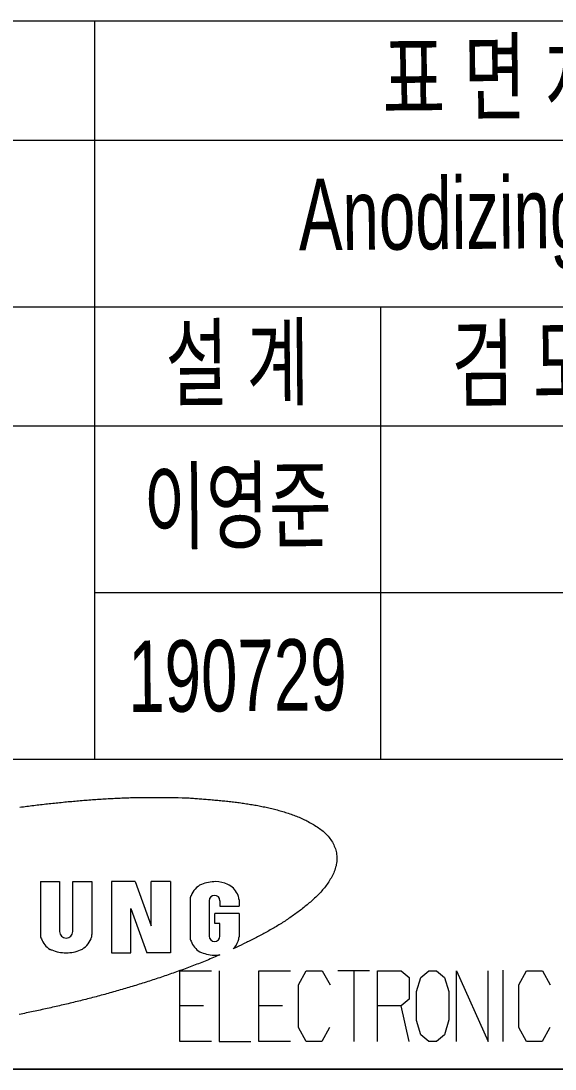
# Model space of a CAD drawing. Header units: millimetres. Extents: x 7 to 202, y 7 to 294.
# Drawn here: x 98.43 to 120.83, y 11.53 to 55.53 of the extents above; entities that cross this region are included whole.
import ezdxf

# ---------------------------------------------------------------- set-up
doc = ezdxf.new("R2010")
doc.units = ezdxf.units.MM
doc.layers.add('1', color=7, linetype='Continuous')
doc.styles.add('굴림', font='굴림')

# ---------------------------------------------------------------- blocks, each defined once
blk = doc.blocks.new('TabularNote3')
at = {"layer": '1', "color": 163, "linetype": 'Continuous', "lineweight": 18}
for p, q in [((89.508, 55.531), (101.508, 55.531)), ((101.508, 55.531), (101.508, 50.531)), ((101.508, 55.531), (113.508, 55.531)), ((113.508, 55.531), (125.508, 55.531)), ((89.508, 50.531), (101.508, 50.531)), ((101.508, 50.531), (113.508, 50.531)), ((101.508, 50.531), (101.508, 43.531)), ((113.508, 50.531), (125.508, 50.531)), ((89.508, 43.531), (101.508, 43.531)), ((101.508, 43.531), (113.508, 43.531)), ((101.508, 43.531), (101.508, 38.531)), ((113.508, 43.531), (125.508, 43.531)), ((113.508, 43.531), (113.508, 38.531)), ((89.508, 38.531), (101.508, 38.531)), ((101.508, 38.531), (113.508, 38.531)), ((101.508, 38.531), (101.508, 31.531)), ((113.508, 38.531), (125.508, 38.531)), ((113.508, 38.531), (113.508, 31.531)), ((101.508, 31.531), (113.508, 31.531)), ((101.508, 31.531), (101.508, 24.531)), ((113.508, 31.531), (125.508, 31.531)), ((113.508, 31.531), (113.508, 24.531)), ((89.508, 24.531), (101.508, 24.531)), ((101.508, 24.531), (113.508, 24.531)), ((113.508, 24.531), (125.508, 24.531)), ((89.508, 11.531), (101.508, 11.531)), ((101.508, 11.531), (113.508, 11.531)), ((113.508, 11.531), (125.508, 11.531))]:
    blk.add_line(p, q, dxfattribs=at)
at = {"layer": '1', "color": 18, "linetype": 'Continuous', "lineweight": 13, "char_height": 3, "attachment_point": 5, "rotation": 0.5, "line_spacing_factor": 1.067592, "style": '굴림'}
for s, insert in [('\\W0.7000;표 면 처 리', (120.008, 53.031)), ('\\W0.7000;Anodizing White', (120.008, 47.031)), ('\\W0.7000;설 계', (107.508, 41.031)), ('\\W0.7000;검 도', (119.508, 41.031)), ('\\W0.7000;이영준', (107.508, 35.031)), ('\\W0.7000;190729', (107.508, 28.031))]:
    blk.add_mtext(s, dxfattribs=dict(at, insert=insert))

msp = doc.modelspace()

# ---------------------------------------------------------------- linework, layer by layer
at = {"layer": '1', "color": 18, "linetype": 'Continuous', "lineweight": 18}
for p, q in [((102.079, 22.881), (102.152, 22.885)), ((102.152, 22.885), (102.224, 22.889)), ((102.224, 22.889), (102.297, 22.893)), ((102.297, 22.893), (102.37, 22.897)), ((102.37, 22.897), (102.443, 22.9)), ((102.443, 22.9), (102.515, 22.904)), ((102.515, 22.904), (102.588, 22.907)), ((102.588, 22.907), (102.661, 22.91)), ((102.661, 22.91), (102.734, 22.913)), ((102.734, 22.913), (102.806, 22.915)), ((102.806, 22.915), (102.879, 22.918)), ((102.879, 22.918), (102.952, 22.92)), ((102.952, 22.92), (103.025, 22.922)), ((103.025, 22.922), (103.098, 22.924)), ((103.098, 22.924), (103.17, 22.926)), ((103.17, 22.926), (103.243, 22.927)), ((103.243, 22.927), (103.316, 22.929)), ((103.316, 22.929), (103.389, 22.93)), ((103.389, 22.93), (103.461, 22.931)), ((103.461, 22.931), (103.534, 22.932)), ((103.534, 22.932), (103.607, 22.932)), ((103.607, 22.932), (103.68, 22.933)), ((103.68, 22.933), (103.753, 22.933)), ((103.753, 22.933), (103.826, 22.934)), ((103.826, 22.934), (103.898, 22.934)), ((103.898, 22.934), (103.971, 22.934)), ((103.971, 22.934), (104.043, 22.933)), ((104.043, 22.933), (104.116, 22.933)), ((104.116, 22.933), (104.19, 22.933)), ((104.19, 22.933), (104.265, 22.932)), ((104.265, 22.932), (104.34, 22.932)), ((104.34, 22.932), (104.41, 22.931)), ((104.41, 22.931), (104.481, 22.93)), ((104.481, 22.93), (104.545, 22.929)), ((104.545, 22.929), (104.608, 22.929)), ((104.608, 22.929), (104.69, 22.928)), ((104.69, 22.928), (104.772, 22.926)), ((104.772, 22.926), (104.898, 22.924)), ((104.898, 22.924), (105.024, 22.922)), ((105.024, 22.922), (105.19, 22.919)), ((105.19, 22.919), (105.355, 22.916)), ((105.355, 22.916), (105.415, 22.912)), ((105.415, 22.912), (105.476, 22.908)), ((105.476, 22.908), (105.537, 22.904)), ((105.537, 22.904), (105.597, 22.899)), ((105.597, 22.899), (105.658, 22.895)), ((105.658, 22.895), (105.718, 22.89)), ((105.718, 22.89), (105.779, 22.886)), ((105.779, 22.886), (105.839, 22.882)), ((98.383, 22.521), (98.455, 22.53)), ((98.455, 22.53), (98.527, 22.54)), ((98.527, 22.54), (98.599, 22.55)), ((98.599, 22.55), (98.672, 22.559)), ((98.672, 22.559), (98.744, 22.569)), ((98.744, 22.569), (98.816, 22.578)), ((98.816, 22.578), (98.888, 22.587)), ((98.888, 22.587), (98.961, 22.596)), ((98.961, 22.596), (99.033, 22.605)), ((99.033, 22.605), (99.105, 22.614)), ((99.105, 22.614), (99.177, 22.622)), ((99.177, 22.622), (99.25, 22.631)), ((99.25, 22.631), (99.322, 22.639)), ((99.322, 22.639), (99.394, 22.648)), ((99.394, 22.648), (99.467, 22.656)), ((99.467, 22.656), (99.539, 22.664)), ((99.539, 22.664), (99.611, 22.672)), ((99.611, 22.672), (99.684, 22.68)), ((99.684, 22.68), (99.756, 22.688)), ((99.756, 22.688), (99.829, 22.696)), ((99.829, 22.696), (99.901, 22.703)), ((99.901, 22.703), (99.974, 22.711)), ((99.974, 22.711), (100.046, 22.718)), ((100.046, 22.718), (100.118, 22.725)), ((100.118, 22.725), (100.191, 22.733)), ((100.191, 22.733), (100.263, 22.74)), ((100.263, 22.74), (100.336, 22.747)), ((100.336, 22.747), (100.408, 22.754)), ((100.408, 22.754), (100.481, 22.76)), ((100.481, 22.76), (100.553, 22.767)), ((100.553, 22.767), (100.626, 22.773)), ((100.626, 22.773), (100.698, 22.78)), ((100.698, 22.78), (100.771, 22.786)), ((100.771, 22.786), (100.844, 22.792)), ((100.844, 22.792), (100.916, 22.799)), ((100.916, 22.799), (100.989, 22.805)), ((100.989, 22.805), (101.061, 22.811)), ((101.061, 22.811), (101.134, 22.816)), ((101.134, 22.816), (101.207, 22.822)), ((101.207, 22.822), (101.279, 22.828)), ((101.279, 22.828), (101.352, 22.833)), ((101.352, 22.833), (101.424, 22.839)), ((101.424, 22.839), (101.497, 22.844)), ((101.497, 22.844), (101.57, 22.849)), ((101.57, 22.849), (101.642, 22.854)), ((101.642, 22.854), (101.715, 22.859)), ((101.715, 22.859), (101.788, 22.864)), ((101.788, 22.864), (101.861, 22.868)), ((101.861, 22.868), (101.933, 22.873)), ((101.933, 22.873), (102.006, 22.877)), ((102.006, 22.877), (102.079, 22.881)), ((105.839, 22.882), (105.9, 22.877)), ((105.9, 22.877), (105.96, 22.873)), ((105.96, 22.873), (106.02, 22.868)), ((106.02, 22.868), (106.081, 22.863)), ((106.081, 22.863), (106.141, 22.859)), ((106.141, 22.859), (106.202, 22.854)), ((106.202, 22.854), (106.262, 22.849)), ((106.262, 22.849), (106.323, 22.844)), ((106.323, 22.844), (106.383, 22.839)), ((106.383, 22.839), (106.443, 22.834)), ((106.443, 22.834), (106.504, 22.829)), ((106.504, 22.829), (106.564, 22.823)), ((106.564, 22.823), (106.624, 22.818)), ((106.624, 22.818), (106.685, 22.812)), ((106.685, 22.812), (106.745, 22.807)), ((106.745, 22.807), (106.805, 22.801)), ((106.805, 22.801), (106.865, 22.795)), ((106.865, 22.795), (106.925, 22.789)), ((106.925, 22.789), (106.985, 22.783)), ((106.985, 22.783), (107.046, 22.776)), ((107.046, 22.776), (107.106, 22.77)), ((107.106, 22.77), (107.166, 22.763)), ((107.166, 22.763), (107.226, 22.756)), ((107.226, 22.756), (107.286, 22.749)), ((107.286, 22.749), (107.346, 22.742)), ((107.346, 22.742), (107.406, 22.735)), ((107.406, 22.735), (107.465, 22.727)), ((107.465, 22.727), (107.525, 22.72)), ((107.525, 22.72), (107.585, 22.712)), ((107.585, 22.712), (107.645, 22.704)), ((107.645, 22.704), (107.704, 22.695)), ((107.704, 22.695), (107.764, 22.687)), ((107.764, 22.687), (107.824, 22.678)), ((107.824, 22.678), (107.883, 22.669)), ((107.883, 22.669), (107.943, 22.66)), ((107.943, 22.66), (108.002, 22.651)), ((108.002, 22.651), (108.062, 22.641)), ((108.062, 22.641), (108.121, 22.631)), ((108.121, 22.631), (108.181, 22.621)), ((108.181, 22.621), (108.24, 22.611)), ((108.24, 22.611), (108.299, 22.6)), ((108.299, 22.6), (108.358, 22.589)), ((108.358, 22.589), (108.417, 22.578)), ((108.417, 22.578), (108.476, 22.566)), ((108.476, 22.566), (108.535, 22.555)), ((108.535, 22.555), (108.594, 22.543)), ((108.594, 22.543), (108.653, 22.53)), ((108.653, 22.53), (108.712, 22.518)), ((108.712, 22.518), (108.771, 22.505)), ((108.771, 22.505), (108.83, 22.491)), ((108.83, 22.491), (108.888, 22.478)), ((108.888, 22.478), (108.947, 22.464)), ((108.947, 22.464), (109.005, 22.45)), ((109.005, 22.45), (109.064, 22.435)), ((109.064, 22.435), (109.122, 22.42)), ((109.122, 22.42), (109.18, 22.405)), ((109.18, 22.405), (109.239, 22.389)), ((109.239, 22.389), (109.297, 22.373)), ((109.297, 22.373), (109.355, 22.357)), ((109.355, 22.357), (109.412, 22.34)), ((109.412, 22.34), (109.47, 22.322)), ((109.47, 22.322), (109.528, 22.304)), ((109.528, 22.304), (109.585, 22.286)), ((109.585, 22.286), (109.643, 22.267)), ((109.643, 22.267), (109.7, 22.248)), ((109.7, 22.248), (109.757, 22.228)), ((109.757, 22.228), (109.814, 22.207)), ((109.814, 22.207), (109.87, 22.186)), ((109.87, 22.186), (109.927, 22.165)), ((109.927, 22.165), (109.983, 22.143)), ((109.983, 22.143), (110.039, 22.12)), ((110.039, 22.12), (110.095, 22.096)), ((110.095, 22.096), (110.151, 22.072)), ((110.151, 22.072), (110.206, 22.048)), ((110.206, 22.048), (110.262, 22.022)), ((110.262, 22.022), (110.317, 21.996)), ((110.317, 21.996), (110.372, 21.97)), ((110.372, 21.97), (110.426, 21.942)), ((110.426, 21.942), (110.481, 21.914)), ((110.481, 21.914), (110.535, 21.885)), ((110.535, 21.885), (110.589, 21.855)), ((110.589, 21.855), (110.642, 21.825)), ((110.642, 21.825), (110.695, 21.794)), ((110.695, 21.794), (110.748, 21.762)), ((110.748, 21.762), (110.801, 21.729)), ((110.801, 21.729), (110.852, 21.695)), ((110.852, 21.695), (110.903, 21.66)), ((110.903, 21.66), (110.953, 21.625)), ((110.953, 21.625), (111.003, 21.588)), ((111.003, 21.588), (111.051, 21.55)), ((111.051, 21.55), (111.098, 21.511)), ((111.098, 21.511), (111.145, 21.471)), ((111.145, 21.471), (111.189, 21.43)), ((111.189, 21.43), (111.233, 21.387)), ((111.233, 21.387), (111.275, 21.344)), ((111.275, 21.344), (111.315, 21.299)), ((111.315, 21.299), (111.354, 21.253)), ((111.354, 21.253), (111.391, 21.205)), ((111.391, 21.205), (111.427, 21.156)), ((111.427, 21.156), (111.46, 21.106)), ((111.46, 21.106), (111.492, 21.054)), ((111.492, 21.054), (111.521, 21.001)), ((111.521, 21.001), (111.548, 20.946)), ((111.548, 20.946), (111.573, 20.89)), ((111.573, 20.89), (111.596, 20.833)), ((111.596, 20.833), (111.616, 20.776)), ((111.616, 20.776), (111.633, 20.717)), ((111.633, 20.717), (111.649, 20.658)), ((111.649, 20.658), (111.661, 20.598)), ((111.661, 20.598), (111.67, 20.538)), ((111.67, 20.538), (111.677, 20.477)), ((111.68, 20.296), (111.675, 20.236)), ((111.677, 20.477), (111.681, 20.417)), ((111.682, 20.357), (111.68, 20.296)), ((111.681, 20.417), (111.682, 20.357)), ((111.57, 19.825), (111.546, 19.768)), ((111.592, 19.883), (111.57, 19.825)), ((111.611, 19.941), (111.592, 19.883)), ((111.629, 19.999), (111.611, 19.941)), ((111.644, 20.058), (111.629, 19.999)), ((111.657, 20.117), (111.644, 20.058)), ((111.667, 20.176), (111.657, 20.117)), ((111.675, 20.236), (111.667, 20.176)), ((99.241, 19.396), (99.241, 17.168)), ((99.241, 19.396), (100.044, 19.396)), ((100.044, 19.396), (100.044, 17.301)), ((100.6, 17.301), (100.6, 19.396)), ((100.6, 19.396), (101.403, 19.396)), ((101.403, 19.396), (101.403, 17.179)), ((103.215, 19.396), (102.226, 19.396)), ((102.226, 19.396), (102.226, 16.41)), ((103.215, 19.396), (103.894, 17.543)), ((103.894, 17.543), (103.894, 19.396)), ((104.697, 19.396), (103.894, 19.396)), ((104.697, 19.396), (104.697, 16.41)), ((111.339, 19.389), (111.305, 19.338)), ((111.372, 19.441), (111.339, 19.389)), ((111.405, 19.494), (111.372, 19.441)), ((111.436, 19.547), (111.405, 19.494)), ((111.466, 19.601), (111.436, 19.547)), ((111.494, 19.656), (111.466, 19.601)), ((111.521, 19.712), (111.494, 19.656)), ((111.546, 19.768), (111.521, 19.712)), ((111.002, 18.958), (110.961, 18.913)), ((111.043, 19.003), (111.002, 18.958)), ((111.082, 19.048), (111.043, 19.003)), ((111.121, 19.095), (111.082, 19.048)), ((111.16, 19.142), (111.121, 19.095)), ((111.197, 19.19), (111.16, 19.142)), ((111.234, 19.238), (111.197, 19.19)), ((111.27, 19.288), (111.234, 19.238)), ((111.305, 19.338), (111.27, 19.288)), ((105.52, 18.627), (105.52, 17.076)), ((106.324, 18.595), (106.324, 17.108)), ((106.771, 18.595), (106.772, 18.366)), ((107.575, 18.627), (107.575, 18.366)), ((110.522, 18.499), (110.476, 18.46)), ((110.568, 18.538), (110.522, 18.499)), ((110.614, 18.578), (110.568, 18.538)), ((110.659, 18.618), (110.614, 18.578)), ((110.703, 18.659), (110.659, 18.618)), ((110.748, 18.7), (110.703, 18.659)), ((110.791, 18.741), (110.748, 18.7)), ((110.835, 18.784), (110.791, 18.741)), ((110.877, 18.826), (110.835, 18.784)), ((110.92, 18.869), (110.877, 18.826)), ((110.961, 18.913), (110.92, 18.869)), ((103.029, 16.41), (103.029, 18.263)), ((103.029, 18.263), (103.709, 16.41)), ((107.575, 18.057), (106.566, 18.057)), ((106.566, 17.645), (106.566, 18.057)), ((106.772, 18.366), (107.575, 18.366)), ((107.575, 18.057), (107.575, 17.076)), ((109.953, 18.051), (109.904, 18.016)), ((110.002, 18.087), (109.953, 18.051)), ((110.05, 18.123), (110.002, 18.087)), ((110.099, 18.159), (110.05, 18.123)), ((110.147, 18.195), (110.099, 18.159)), ((110.194, 18.232), (110.147, 18.195)), ((110.242, 18.269), (110.194, 18.232)), ((110.289, 18.307), (110.242, 18.269)), ((110.337, 18.345), (110.289, 18.307)), ((110.383, 18.383), (110.337, 18.345)), ((110.43, 18.421), (110.383, 18.383)), ((110.476, 18.46), (110.43, 18.421)), ((106.772, 17.645), (106.566, 17.645)), ((106.771, 17.108), (106.772, 17.645)), ((109.3, 17.613), (109.249, 17.581)), ((109.352, 17.645), (109.3, 17.613)), ((109.403, 17.678), (109.352, 17.645)), ((109.454, 17.71), (109.403, 17.678)), ((109.505, 17.743), (109.454, 17.71)), ((109.555, 17.776), (109.505, 17.743)), ((109.606, 17.81), (109.555, 17.776)), ((109.656, 17.843), (109.606, 17.81)), ((109.706, 17.877), (109.656, 17.843)), ((109.756, 17.911), (109.706, 17.877)), ((109.805, 17.946), (109.756, 17.911)), ((109.855, 17.981), (109.805, 17.946)), ((109.904, 18.016), (109.855, 17.981)), ((108.514, 17.161), (108.461, 17.133)), ((108.567, 17.19), (108.514, 17.161)), ((108.621, 17.219), (108.567, 17.19)), ((108.674, 17.248), (108.621, 17.219)), ((108.727, 17.277), (108.674, 17.248)), ((108.78, 17.306), (108.727, 17.277)), ((108.832, 17.336), (108.78, 17.306)), ((108.885, 17.366), (108.832, 17.336)), ((108.937, 17.396), (108.885, 17.366)), ((108.99, 17.426), (108.937, 17.396)), ((109.042, 17.457), (108.99, 17.426)), ((109.094, 17.488), (109.042, 17.457)), ((109.146, 17.519), (109.094, 17.488)), ((109.197, 17.55), (109.146, 17.519)), ((109.249, 17.581), (109.197, 17.55)), ((107.667, 16.734), (107.573, 16.688)), ((107.761, 16.779), (107.667, 16.734)), ((107.822, 16.809), (107.761, 16.779)), ((107.883, 16.839), (107.822, 16.809)), ((107.93, 16.862), (107.883, 16.839)), ((107.977, 16.886), (107.93, 16.862)), ((108.03, 16.912), (107.977, 16.886)), ((108.082, 16.938), (108.03, 16.912)), ((108.138, 16.966), (108.082, 16.938)), ((108.193, 16.994), (108.138, 16.966)), ((108.247, 17.022), (108.193, 16.994)), ((108.301, 17.05), (108.247, 17.022)), ((108.355, 17.077), (108.301, 17.05)), ((108.408, 17.105), (108.355, 17.077)), ((108.461, 17.133), (108.408, 17.105)), ((102.226, 16.41), (103.029, 16.41)), ((104.697, 16.41), (103.709, 16.41)), ((106.705, 16.294), (106.636, 16.264)), ((106.774, 16.323), (106.705, 16.294)), ((107.45, 16.629), (107.327, 16.569)), ((107.573, 16.688), (107.45, 16.629)), ((105.59, 15.843), (105.519, 15.816)), ((105.66, 15.87), (105.59, 15.843)), ((105.73, 15.897), (105.66, 15.87)), ((105.8, 15.924), (105.73, 15.897)), ((105.87, 15.951), (105.8, 15.924)), ((105.94, 15.978), (105.87, 15.951)), ((106.01, 16.006), (105.94, 15.978)), ((106.08, 16.034), (106.01, 16.006)), ((106.15, 16.062), (106.08, 16.034)), ((106.219, 16.09), (106.15, 16.062)), ((106.289, 16.119), (106.219, 16.09)), ((106.359, 16.148), (106.289, 16.119)), ((106.428, 16.177), (106.359, 16.148)), ((106.497, 16.206), (106.428, 16.177)), ((106.567, 16.235), (106.497, 16.206)), ((106.636, 16.264), (106.567, 16.235)), ((104.387, 15.41), (104.316, 15.386)), ((104.458, 15.434), (104.387, 15.41)), ((104.529, 15.459), (104.458, 15.434)), ((104.6, 15.483), (104.529, 15.459)), ((104.671, 15.508), (104.6, 15.483)), ((104.742, 15.533), (104.671, 15.508)), ((104.813, 15.558), (104.742, 15.533)), ((104.884, 15.583), (104.813, 15.558)), ((104.955, 15.609), (104.884, 15.583)), ((105.026, 15.634), (104.955, 15.609)), ((105.096, 15.66), (105.026, 15.634)), ((105.167, 15.685), (105.096, 15.66)), ((105.238, 15.711), (105.167, 15.685)), ((105.308, 15.737), (105.238, 15.711)), ((105.379, 15.764), (105.308, 15.737)), ((105.449, 15.79), (105.379, 15.764)), ((105.519, 15.816), (105.449, 15.79)), ((103.026, 14.974), (102.954, 14.953)), ((103.098, 14.996), (103.026, 14.974)), ((103.17, 15.018), (103.098, 14.996)), ((103.242, 15.04), (103.17, 15.018)), ((103.314, 15.062), (103.242, 15.04)), ((103.386, 15.084), (103.314, 15.062)), ((103.457, 15.107), (103.386, 15.084)), ((103.529, 15.129), (103.457, 15.107)), ((103.601, 15.152), (103.529, 15.129)), ((103.673, 15.175), (103.601, 15.152)), ((103.744, 15.198), (103.673, 15.175)), ((103.816, 15.221), (103.744, 15.198)), ((103.887, 15.244), (103.816, 15.221)), ((103.959, 15.267), (103.887, 15.244)), ((104.03, 15.291), (103.959, 15.267)), ((104.102, 15.314), (104.03, 15.291)), ((104.173, 15.338), (104.102, 15.314)), ((104.245, 15.362), (104.173, 15.338)), ((104.316, 15.386), (104.245, 15.362)), ((101.433, 14.528), (101.36, 14.509)), ((101.506, 14.547), (101.433, 14.528)), ((101.578, 14.566), (101.506, 14.547)), ((101.651, 14.585), (101.578, 14.566)), ((101.724, 14.605), (101.651, 14.585)), ((101.796, 14.624), (101.724, 14.605)), ((101.869, 14.644), (101.796, 14.624)), ((101.941, 14.664), (101.869, 14.644)), ((102.014, 14.684), (101.941, 14.664)), ((102.086, 14.703), (102.014, 14.684)), ((102.159, 14.724), (102.086, 14.703)), ((102.231, 14.744), (102.159, 14.724)), ((102.304, 14.764), (102.231, 14.744)), ((102.376, 14.785), (102.304, 14.764)), ((102.448, 14.805), (102.376, 14.785)), ((102.521, 14.826), (102.448, 14.805)), ((102.593, 14.847), (102.521, 14.826)), ((102.665, 14.868), (102.593, 14.847)), ((102.737, 14.889), (102.665, 14.868)), ((102.81, 14.91), (102.737, 14.889)), ((102.882, 14.931), (102.81, 14.91)), ((102.954, 14.953), (102.882, 14.931)), ((99.606, 14.086), (99.532, 14.07)), ((99.679, 14.102), (99.606, 14.086)), ((99.752, 14.119), (99.679, 14.102)), ((99.826, 14.136), (99.752, 14.119)), ((99.899, 14.152), (99.826, 14.136)), ((99.972, 14.169), (99.899, 14.152)), ((100.046, 14.186), (99.972, 14.169)), ((100.119, 14.203), (100.046, 14.186)), ((100.192, 14.22), (100.119, 14.203)), ((100.265, 14.238), (100.192, 14.22)), ((100.338, 14.255), (100.265, 14.238)), ((100.412, 14.272), (100.338, 14.255)), ((100.485, 14.29), (100.412, 14.272)), ((100.558, 14.308), (100.485, 14.29)), ((100.631, 14.325), (100.558, 14.308)), ((100.704, 14.343), (100.631, 14.325)), ((100.777, 14.361), (100.704, 14.343)), ((100.85, 14.379), (100.777, 14.361)), ((100.923, 14.397), (100.85, 14.379)), ((100.996, 14.416), (100.923, 14.397)), ((101.069, 14.434), (100.996, 14.416)), ((101.142, 14.453), (101.069, 14.434)), ((101.214, 14.471), (101.142, 14.453)), ((101.287, 14.49), (101.214, 14.471)), ((101.36, 14.509), (101.287, 14.49)), ((98.428, 13.837), (98.354, 13.822)), ((98.502, 13.851), (98.428, 13.837)), ((98.576, 13.866), (98.502, 13.851)), ((98.649, 13.881), (98.576, 13.866)), ((98.723, 13.896), (98.649, 13.881)), ((98.797, 13.912), (98.723, 13.896)), ((98.87, 13.927), (98.797, 13.912)), ((98.944, 13.942), (98.87, 13.927)), ((99.018, 13.958), (98.944, 13.942)), ((99.091, 13.974), (99.018, 13.958)), ((99.165, 13.989), (99.091, 13.974)), ((99.238, 14.005), (99.165, 13.989)), ((99.312, 14.021), (99.238, 14.005)), ((99.385, 14.037), (99.312, 14.021)), ((99.459, 14.053), (99.385, 14.037)), ((99.532, 14.07), (99.459, 14.053)), ((11.517, 11.528), (201.517, 11.528))]:
    msp.add_line(p, q, dxfattribs=at)
at = {"layer": '1', "color": 18, "linetype": 'Continuous', "lineweight": 13}
for p, q in [((105.086, 12.684), (105.086, 15.652)), ((105.086, 15.652), (106.413, 15.652)), ((106.746, 15.652), (106.746, 12.684)), ((108.406, 12.684), (108.406, 15.652)), ((108.406, 15.652), (109.732, 15.652)), ((110.065, 15.059), (110.397, 15.652)), ((110.397, 15.652), (111.06, 15.652)), ((111.06, 15.652), (111.392, 15.059)), ((113.052, 15.652), (111.725, 15.652)), ((112.388, 15.652), (112.388, 12.684)), ((113.385, 12.684), (113.385, 15.652)), ((113.385, 15.652), (114.38, 15.652)), ((114.38, 15.652), (114.711, 15.371)), ((115.202, 15.371), (115.533, 15.652)), ((115.533, 15.652), (115.865, 15.652)), ((115.865, 15.652), (116.197, 15.371)), ((116.705, 12.684), (116.705, 15.652)), ((116.705, 15.652), (118.031, 12.684)), ((118.031, 12.684), (118.031, 15.652)), ((118.661, 12.684), (118.661, 15.684)), ((119.308, 15.059), (119.64, 15.652)), ((119.64, 15.652), (120.303, 15.652)), ((120.303, 15.652), (120.635, 15.059)), ((110.065, 13.277), (110.065, 15.059)), ((114.711, 15.371), (114.711, 14.465)), ((115.027, 14.777), (115.202, 15.371)), ((116.197, 15.371), (116.371, 14.777)), ((119.308, 13.277), (119.308, 15.059)), ((115.027, 13.559), (115.027, 14.777)), ((116.371, 14.777), (116.371, 13.59)), ((106.081, 14.184), (105.086, 14.184)), ((109.4, 14.184), (108.406, 14.184)), ((114.38, 14.184), (113.385, 14.184)), ((114.711, 14.465), (114.38, 14.184)), ((114.711, 12.684), (114.38, 14.184)), ((110.397, 12.684), (110.065, 13.277)), ((111.374, 13.277), (111.043, 12.684)), ((115.202, 12.965), (115.027, 13.559)), ((116.371, 13.59), (116.197, 12.965)), ((119.64, 12.684), (119.308, 13.277)), ((120.618, 13.277), (120.286, 12.684)), ((115.533, 12.684), (115.202, 12.965)), ((116.197, 12.965), (115.865, 12.684)), ((106.413, 12.684), (105.086, 12.684)), ((106.746, 12.684), (108.072, 12.684)), ((109.732, 12.684), (108.406, 12.684)), ((111.043, 12.684), (110.397, 12.684)), ((115.865, 12.684), (115.533, 12.684)), ((120.286, 12.684), (119.64, 12.684))]:
    msp.add_line(p, q, dxfattribs=at)
at = {"layer": '1', "color": 18, "linetype": 'Continuous', "lineweight": 18}
for centre, radius, start, end in [((106.601, 17.748), 1.647, 90, 111.5854), ((106.548, 18.031), 1.365, 66.1603, 87.7454), ((106.368, 18.5), 0.864, 115.494, 159.3), ((106.848, 18.568), 0.755, 64.9546, 70.5548), ((106.711, 18.498), 0.881, 20.7902, 58.7939), ((105.945, 18.629), 0.425, 155.4838, 180.2799), ((106.548, 18.595), 0.224, 0, 180), ((107.15, 18.632), 0.424, 359.2583, 24.9283), ((99.641, 17.168), 0.4, 180, 205.7047), ((100.322, 17.301), 0.278, 180, 0), ((100.978, 17.177), 0.424, 335.4988, 0.2967), ((100.104, 17.307), 0.881, 200.8015, 238.817), ((100.556, 17.306), 0.864, 295.4612, 339.3), ((105.945, 17.07), 0.424, 179.2418, 204.9283), ((106.384, 17.204), 0.881, 200.7902, 238.8211), ((106.548, 17.108), 0.224, 180, 0), ((106.739, 17.176), 0.845, 314.0401, 340.7459), ((107.15, 17.074), 0.424, 335.4988, 0.2802), ((99.968, 17.238), 0.755, 244.9507, 250.5199), ((100.322, 18.057), 1.647, 248.4146, 270), ((100.322, 18.057), 1.647, 270, 291.5854), ((106.248, 17.135), 0.755, 244.9546, 250.5199), ((106.601, 17.955), 1.647, 248.4146, 270), ((106.559, 17.728), 1.421, 271.7323, 278.7327)]:
    msp.add_arc(centre, radius, start, end, dxfattribs=at)

# ---------------------------------------------------------------- block references
at = {"layer": '1', "color": 163, "linetype": 'Continuous', "lineweight": 18}
msp.add_blockref('TabularNote3', (0, 0), dxfattribs=at)

doc.saveas('drawing.dxf')
